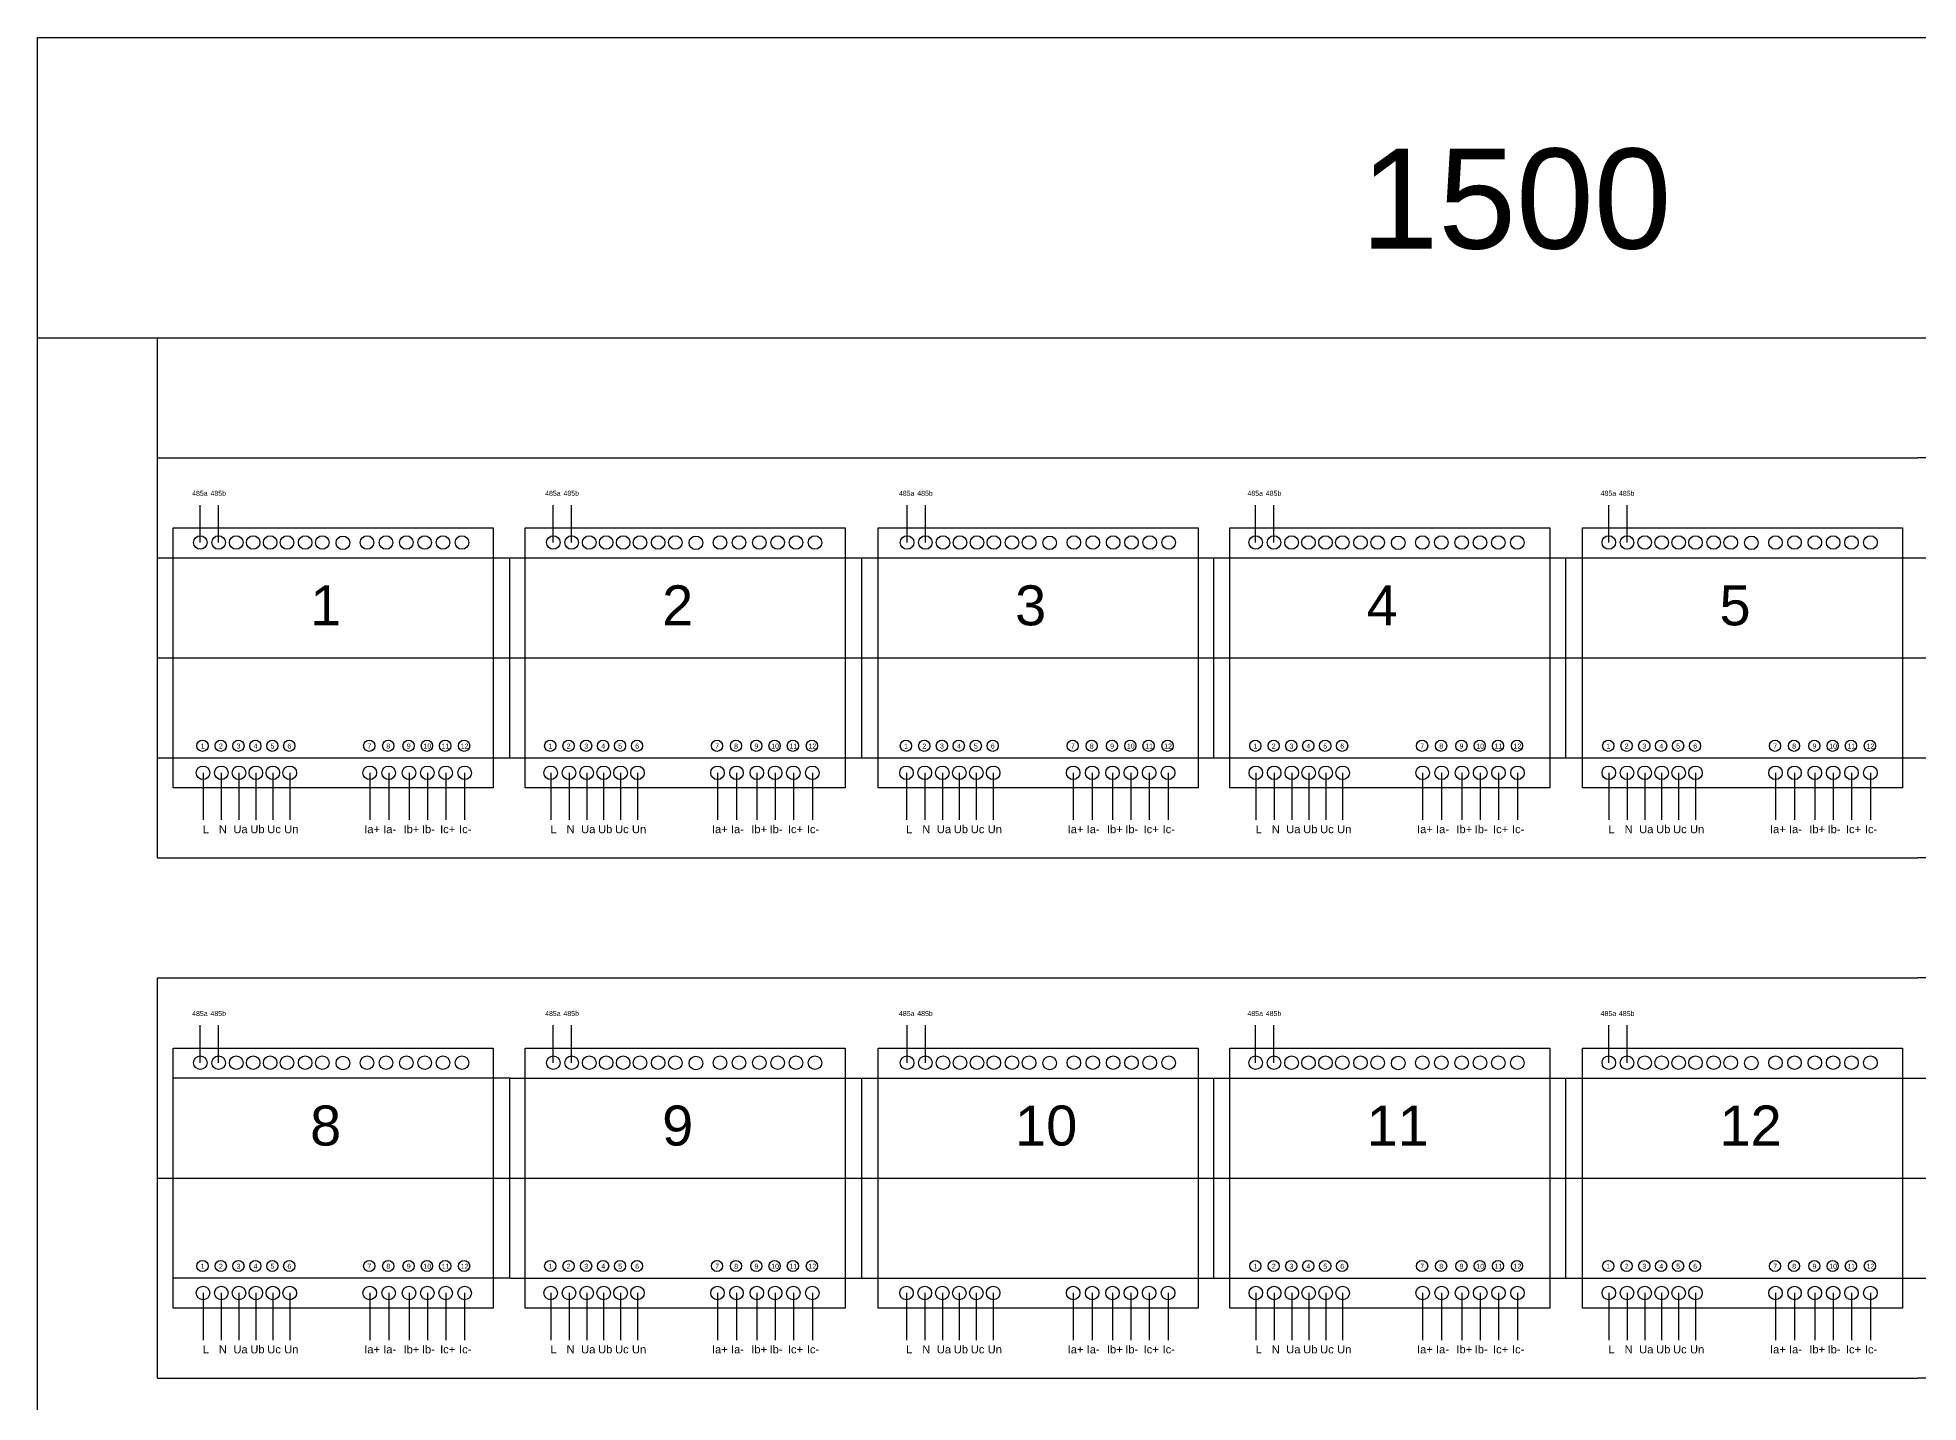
# Model space of a CAD drawing. Header units: millimetres. Extents: x 4250 to 10506, y 600 to 2800.
# Drawn here: x 6508 to 7448, y 2118 to 2800 of the extents above; entities that cross this region are included whole.
import ezdxf

# ---------------------------------------------------------------- set-up
doc = ezdxf.new("R2010")
doc.units = ezdxf.units.MM
doc.styles.get("Standard").update_dxf_attribs({"font": 'arial.ttf'})

msp = doc.modelspace()

# ---------------------------------------------------------------- linework, layer by layer
for p, q in [((6507.77, 599.808), (6507.77, 2799.808)), ((6507.77, 2799.808), (7507.77, 2799.808)), ((6507.77, 2649.808), (7507.77, 2649.808)), ((6567.77, 2389.808), (6567.77, 2649.808)), ((6567.77, 2589.808), (7447.77, 2589.808)), ((7949, 2589.808), (7447.77, 2589.808)), ((6589.106, 2547.452), (6589.106, 2566.142)), ((6598.256, 2547.452), (6598.256, 2566.142)), ((6765.572, 2547.452), (6765.572, 2566.142)), ((6774.721, 2547.452), (6774.721, 2566.142)), ((6942.429, 2547.452), (6942.429, 2566.142)), ((6951.578, 2547.452), (6951.578, 2566.142)), ((7116.67, 2547.452), (7116.67, 2566.142)), ((7125.82, 2547.452), (7125.82, 2566.142)), ((7293.205, 2547.452), (7293.205, 2566.142)), ((7302.354, 2547.452), (7302.354, 2566.142)), ((6575.528, 2424.808), (6575.528, 2554.808)), ((6575.528, 2554.808), (6735.528, 2554.808)), ((6735.528, 2554.808), (6735.528, 2424.808)), ((6751.497, 2424.808), (6751.497, 2554.808)), ((6751.497, 2554.808), (6911.497, 2554.808)), ((6911.497, 2554.808), (6911.497, 2424.808)), ((6927.952, 2424.808), (6927.952, 2554.808)), ((6927.952, 2554.808), (7087.952, 2554.808)), ((7087.952, 2554.808), (7087.952, 2424.808)), ((7103.684, 2424.808), (7103.684, 2554.808)), ((7103.684, 2554.808), (7263.684, 2554.808)), ((7263.684, 2554.808), (7263.684, 2424.808)), ((7280.095, 2424.808), (7280.095, 2554.808)), ((7280.095, 2554.808), (7440.095, 2554.808)), ((7440.095, 2554.808), (7440.095, 2424.808)), ((6567.77, 2539.808), (7447.77, 2539.808)), ((6743.77, 2439.808), (6743.77, 2539.808)), ((6744.181, 2539.808), (7624.181, 2539.808)), ((6744.181, 2539.808), (7624.181, 2539.808)), ((6919.77, 2439.808), (6919.77, 2539.808)), ((6920.593, 2539.808), (7800.593, 2539.808)), ((6920.593, 2539.808), (7800.593, 2539.808)), ((7095.77, 2439.808), (7095.77, 2539.808)), ((7271.77, 2439.808), (7271.77, 2539.808)), ((6567.77, 2489.808), (7447.77, 2489.808)), ((7447.77, 2489.808), (7949, 2489.808)), ((6567.77, 2439.808), (7447.77, 2439.808)), ((6744.181, 2439.808), (7624.181, 2439.808)), ((6744.181, 2439.808), (7624.181, 2439.808)), ((6920.593, 2439.808), (7800.593, 2439.808)), ((6920.593, 2439.808), (7800.593, 2439.808)), ((6590.452, 2432.362), (6590.452, 2408.782)), ((6599.601, 2432.362), (6599.601, 2408.782)), ((6608.411, 2432.362), (6608.411, 2408.782)), ((6616.883, 2432.362), (6616.883, 2408.782)), ((6625.354, 2432.362), (6625.354, 2408.782)), ((6633.826, 2432.362), (6633.826, 2408.782)), ((6673.811, 2432.362), (6673.811, 2408.782)), ((6683.299, 2432.362), (6683.299, 2408.782)), ((6693.465, 2432.362), (6693.465, 2408.782)), ((6702.614, 2432.362), (6702.614, 2408.782)), ((6711.763, 2432.362), (6711.763, 2408.782)), ((6721.251, 2432.362), (6721.251, 2408.782)), ((6764.287, 2432.362), (6764.287, 2408.782)), ((6773.436, 2432.362), (6773.436, 2408.782)), ((6782.246, 2432.362), (6782.246, 2408.782)), ((6790.718, 2432.362), (6790.718, 2408.782)), ((6799.189, 2432.362), (6799.189, 2408.782)), ((6807.661, 2432.362), (6807.661, 2408.782)), ((6847.646, 2432.362), (6847.646, 2408.782)), ((6857.134, 2432.362), (6857.134, 2408.782)), ((6867.3, 2432.362), (6867.3, 2408.782)), ((6876.449, 2432.362), (6876.449, 2408.782)), ((6885.598, 2432.362), (6885.598, 2408.782)), ((6895.086, 2432.362), (6895.086, 2408.782)), ((6942.106, 2432.362), (6942.106, 2408.782)), ((6951.255, 2432.362), (6951.255, 2408.782)), ((6960.065, 2432.362), (6960.065, 2408.782)), ((6968.537, 2432.362), (6968.537, 2408.782)), ((6977.008, 2432.362), (6977.008, 2408.782)), ((6985.48, 2432.362), (6985.48, 2408.782)), ((7025.465, 2432.362), (7025.465, 2408.782)), ((7034.953, 2432.362), (7034.953, 2408.782)), ((7045.119, 2432.362), (7045.119, 2408.782)), ((7054.268, 2432.362), (7054.268, 2408.782)), ((7063.417, 2432.362), (7063.417, 2408.782)), ((7072.905, 2432.362), (7072.905, 2408.782)), ((7116.779, 2432.362), (7116.779, 2408.782)), ((7125.928, 2432.362), (7125.928, 2408.782)), ((7134.738, 2432.362), (7134.738, 2408.782)), ((7143.21, 2432.362), (7143.21, 2408.782)), ((7151.681, 2432.362), (7151.681, 2408.782)), ((7160.153, 2432.362), (7160.153, 2408.782)), ((7200.138, 2432.362), (7200.138, 2408.782)), ((7209.626, 2432.362), (7209.626, 2408.782)), ((7219.792, 2432.362), (7219.792, 2408.782)), ((7228.941, 2432.362), (7228.941, 2408.782)), ((7238.09, 2432.362), (7238.09, 2408.782)), ((7247.579, 2432.362), (7247.579, 2408.782)), ((7293.205, 2432.362), (7293.205, 2408.782)), ((7302.354, 2432.362), (7302.354, 2408.782)), ((7311.164, 2432.362), (7311.164, 2408.782)), ((7319.636, 2432.362), (7319.636, 2408.782)), ((7328.107, 2432.362), (7328.107, 2408.782)), ((7336.579, 2432.362), (7336.579, 2408.782)), ((7376.564, 2432.362), (7376.564, 2408.782)), ((7386.052, 2432.362), (7386.052, 2408.782)), ((7396.218, 2432.362), (7396.218, 2408.782)), ((7405.367, 2432.362), (7405.367, 2408.782)), ((7414.516, 2432.362), (7414.516, 2408.782)), ((7424.004, 2432.362), (7424.004, 2408.782)), ((6735.528, 2424.808), (6575.528, 2424.808)), ((6911.497, 2424.808), (6751.497, 2424.808)), ((7087.952, 2424.808), (6927.952, 2424.808)), ((7263.684, 2424.808), (7103.684, 2424.808)), ((7440.095, 2424.808), (7280.095, 2424.808)), ((6567.77, 2389.808), (7447.77, 2389.808)), ((7949, 2389.808), (7447.77, 2389.808)), ((6567.77, 2129.808), (6567.77, 2329.808)), ((6567.77, 2329.808), (7447.77, 2329.808)), ((7949, 2329.808), (7447.77, 2329.808)), ((6589.106, 2287.452), (6589.106, 2306.142)), ((6598.256, 2287.452), (6598.256, 2306.142)), ((6765.572, 2287.452), (6765.572, 2306.142)), ((6774.721, 2287.452), (6774.721, 2306.142)), ((6942.429, 2287.452), (6942.429, 2306.142)), ((6951.578, 2287.452), (6951.578, 2306.142)), ((7116.67, 2287.452), (7116.67, 2306.142)), ((7125.82, 2287.452), (7125.82, 2306.142)), ((7293.205, 2287.452), (7293.205, 2306.142)), ((7302.354, 2287.452), (7302.354, 2306.142)), ((6575.528, 2164.808), (6575.528, 2294.808)), ((6575.528, 2294.808), (6735.528, 2294.808)), ((6575.528, 2294.808), (6735.528, 2294.808)), ((6735.528, 2294.808), (6735.528, 2164.808)), ((6735.528, 2294.808), (6735.528, 2164.808)), ((6751.497, 2164.808), (6751.497, 2294.808)), ((6751.497, 2294.808), (6911.497, 2294.808)), ((6911.497, 2294.808), (6911.497, 2164.808)), ((6927.952, 2164.808), (6927.952, 2294.808)), ((6927.952, 2294.808), (7087.952, 2294.808)), ((7087.952, 2294.808), (7087.952, 2164.808)), ((7103.684, 2164.808), (7103.684, 2294.808)), ((7103.684, 2294.808), (7263.684, 2294.808)), ((7263.684, 2294.808), (7263.684, 2164.808)), ((7280.095, 2164.808), (7280.095, 2294.808)), ((7280.095, 2294.808), (7440.095, 2294.808)), ((7440.095, 2294.808), (7440.095, 2164.808)), ((6743.77, 2179.808), (6743.77, 2279.808)), ((6744.181, 2279.808), (7624.181, 2279.808)), ((6744.181, 2279.808), (7624.181, 2279.808)), ((6919.77, 2179.808), (6919.77, 2279.808)), ((6920.593, 2279.808), (7800.593, 2279.808)), ((6920.593, 2279.808), (7800.593, 2279.808)), ((7095.77, 2179.808), (7095.77, 2279.808)), ((7271.77, 2179.808), (7271.77, 2279.808)), ((6567.77, 2229.808), (7447.77, 2229.808)), ((7447.77, 2229.808), (7949, 2229.808)), ((6590.452, 2172.362), (6590.452, 2148.782)), ((6599.601, 2172.362), (6599.601, 2148.782)), ((6608.411, 2172.362), (6608.411, 2148.782)), ((6616.883, 2172.362), (6616.883, 2148.782)), ((6625.354, 2172.362), (6625.354, 2148.782)), ((6633.826, 2172.362), (6633.826, 2148.782)), ((6673.811, 2172.362), (6673.811, 2148.782)), ((6683.299, 2172.362), (6683.299, 2148.782)), ((6693.465, 2172.362), (6693.465, 2148.782)), ((6702.614, 2172.362), (6702.614, 2148.782)), ((6711.763, 2172.362), (6711.763, 2148.782)), ((6721.251, 2172.362), (6721.251, 2148.782)), ((6744.181, 2179.808), (7624.181, 2179.808)), ((6744.181, 2179.808), (7624.181, 2179.808)), ((6764.287, 2172.362), (6764.287, 2148.782)), ((6773.436, 2172.362), (6773.436, 2148.782)), ((6782.246, 2172.362), (6782.246, 2148.782)), ((6790.718, 2172.362), (6790.718, 2148.782)), ((6799.189, 2172.362), (6799.189, 2148.782)), ((6807.661, 2172.362), (6807.661, 2148.782)), ((6847.646, 2172.362), (6847.646, 2148.782)), ((6857.134, 2172.362), (6857.134, 2148.782)), ((6867.3, 2172.362), (6867.3, 2148.782)), ((6876.449, 2172.362), (6876.449, 2148.782)), ((6885.598, 2172.362), (6885.598, 2148.782)), ((6895.086, 2172.362), (6895.086, 2148.782)), ((6920.593, 2179.808), (7800.593, 2179.808)), ((6920.593, 2179.808), (7800.593, 2179.808)), ((6942.106, 2172.362), (6942.106, 2148.782)), ((6951.255, 2172.362), (6951.255, 2148.782)), ((6960.065, 2172.362), (6960.065, 2148.782)), ((6968.537, 2172.362), (6968.537, 2148.782)), ((6977.008, 2172.362), (6977.008, 2148.782)), ((6985.48, 2172.362), (6985.48, 2148.782)), ((7025.465, 2172.362), (7025.465, 2148.782)), ((7034.953, 2172.362), (7034.953, 2148.782)), ((7045.119, 2172.362), (7045.119, 2148.782)), ((7054.268, 2172.362), (7054.268, 2148.782)), ((7063.417, 2172.362), (7063.417, 2148.782)), ((7072.905, 2172.362), (7072.905, 2148.782)), ((7116.779, 2172.362), (7116.779, 2148.782)), ((7125.928, 2172.362), (7125.928, 2148.782)), ((7134.738, 2172.362), (7134.738, 2148.782)), ((7143.21, 2172.362), (7143.21, 2148.782)), ((7151.681, 2172.362), (7151.681, 2148.782)), ((7160.153, 2172.362), (7160.153, 2148.782)), ((7200.138, 2172.362), (7200.138, 2148.782)), ((7209.626, 2172.362), (7209.626, 2148.782)), ((7219.792, 2172.362), (7219.792, 2148.782)), ((7228.941, 2172.362), (7228.941, 2148.782)), ((7238.09, 2172.362), (7238.09, 2148.782)), ((7247.579, 2172.362), (7247.579, 2148.782)), ((7293.205, 2172.362), (7293.205, 2148.782)), ((7302.354, 2172.362), (7302.354, 2148.782)), ((7311.164, 2172.362), (7311.164, 2148.782)), ((7319.636, 2172.362), (7319.636, 2148.782)), ((7328.107, 2172.362), (7328.107, 2148.782)), ((7336.579, 2172.362), (7336.579, 2148.782)), ((7376.564, 2172.362), (7376.564, 2148.782)), ((7386.052, 2172.362), (7386.052, 2148.782)), ((7396.218, 2172.362), (7396.218, 2148.782)), ((7405.367, 2172.362), (7405.367, 2148.782)), ((7414.516, 2172.362), (7414.516, 2148.782)), ((7424.004, 2172.362), (7424.004, 2148.782)), ((6735.528, 2164.808), (6575.528, 2164.808)), ((6735.528, 2164.808), (6575.528, 2164.808)), ((6911.497, 2164.808), (6751.497, 2164.808)), ((7087.952, 2164.808), (6927.952, 2164.808)), ((7263.684, 2164.808), (7103.684, 2164.808)), ((7440.095, 2164.808), (7280.095, 2164.808)), ((6567.77, 2129.808), (7447.77, 2129.808)), ((7949, 2129.808), (7447.77, 2129.808))]:
    msp.add_line(p, q)
for centre, radius in [((6589.106, 2547.452), 3.389), ((6598.256, 2547.452), 3.389), ((6607.066, 2547.452), 3.389), ((6615.537, 2547.452), 3.389), ((6624.009, 2547.452), 3.389), ((6632.48, 2547.452), 3.389), ((6641.512, 2547.452), 3.389), ((6650.089, 2547.452), 3.389), ((6660.382, 2547.28), 3.389), ((6672.466, 2547.452), 3.389), ((6681.954, 2547.452), 3.389), ((6692.12, 2547.452), 3.389), ((6701.269, 2547.452), 3.389), ((6710.418, 2547.452), 3.389), ((6719.906, 2547.452), 3.389), ((6765.572, 2547.452), 3.389), ((6774.721, 2547.452), 3.389), ((6783.531, 2547.452), 3.389), ((6792.003, 2547.452), 3.389), ((6800.474, 2547.452), 3.389), ((6808.946, 2547.452), 3.389), ((6817.977, 2547.452), 3.389), ((6826.554, 2547.452), 3.389), ((6836.847, 2547.28), 3.389), ((6848.931, 2547.452), 3.389), ((6858.419, 2547.452), 3.389), ((6868.585, 2547.452), 3.389), ((6877.734, 2547.452), 3.389), ((6886.883, 2547.452), 3.389), ((6896.371, 2547.452), 3.389), ((6942.429, 2547.452), 3.389), ((6951.578, 2547.452), 3.389), ((6960.389, 2547.452), 3.389), ((6968.86, 2547.452), 3.389), ((6977.332, 2547.452), 3.389), ((6985.803, 2547.452), 3.389), ((6994.834, 2547.452), 3.389), ((7003.412, 2547.452), 3.389), ((7013.705, 2547.28), 3.389), ((7025.789, 2547.452), 3.389), ((7035.277, 2547.452), 3.389), ((7045.442, 2547.452), 3.389), ((7054.592, 2547.452), 3.389), ((7063.741, 2547.452), 3.389), ((7073.229, 2547.452), 3.389), ((7116.67, 2547.452), 3.389), ((7125.82, 2547.452), 3.389), ((7134.63, 2547.452), 3.389), ((7143.101, 2547.452), 3.389), ((7151.573, 2547.452), 3.389), ((7160.044, 2547.452), 3.389), ((7169.075, 2547.452), 3.389), ((7177.653, 2547.452), 3.389), ((7187.946, 2547.28), 3.389), ((7200.03, 2547.452), 3.389), ((7209.518, 2547.452), 3.389), ((7219.684, 2547.452), 3.389), ((7228.833, 2547.452), 3.389), ((7237.982, 2547.452), 3.389), ((7247.47, 2547.452), 3.389), ((7293.205, 2547.452), 3.389), ((7302.354, 2547.452), 3.389), ((7311.164, 2547.452), 3.389), ((7319.636, 2547.452), 3.389), ((7328.107, 2547.452), 3.389), ((7336.579, 2547.452), 3.389), ((7345.61, 2547.452), 3.389), ((7354.187, 2547.452), 3.389), ((7364.48, 2547.28), 3.389), ((7376.564, 2547.452), 3.389), ((7386.052, 2547.452), 3.389), ((7396.218, 2547.452), 3.389), ((7405.367, 2547.452), 3.389), ((7414.516, 2547.452), 3.389), ((7424.004, 2547.452), 3.389), ((6590.194, 2445.846), 2.807), ((6599.344, 2445.846), 2.807), ((6608.154, 2445.846), 2.807), ((6616.625, 2445.846), 2.807), ((6625.097, 2445.846), 2.807), ((6633.568, 2445.846), 2.807), ((6673.554, 2445.846), 2.807), ((6683.042, 2445.846), 2.807), ((6693.208, 2445.846), 2.807), ((6702.357, 2445.846), 2.807), ((6711.506, 2445.846), 2.807), ((6720.994, 2445.846), 2.807), ((6764.029, 2445.846), 2.807), ((6773.178, 2445.846), 2.807), ((6781.989, 2445.846), 2.807), ((6790.46, 2445.846), 2.807), ((6798.932, 2445.846), 2.807), ((6807.403, 2445.846), 2.807), ((6847.388, 2445.846), 2.807), ((6856.876, 2445.846), 2.807), ((6867.042, 2445.846), 2.807), ((6876.191, 2445.846), 2.807), ((6885.341, 2445.846), 2.807), ((6894.829, 2445.846), 2.807), ((6941.848, 2445.846), 2.807), ((6950.997, 2445.846), 2.807), ((6959.808, 2445.846), 2.807), ((6968.279, 2445.846), 2.807), ((6976.751, 2445.846), 2.807), ((6985.222, 2445.846), 2.807), ((7025.207, 2445.846), 2.807), ((7034.696, 2445.846), 2.807), ((7044.861, 2445.846), 2.807), ((7054.01, 2445.846), 2.807), ((7063.16, 2445.846), 2.807), ((7072.648, 2445.846), 2.807), ((7116.521, 2445.846), 2.807), ((7125.671, 2445.846), 2.807), ((7134.481, 2445.846), 2.807), ((7142.952, 2445.846), 2.807), ((7151.424, 2445.846), 2.807), ((7159.895, 2445.846), 2.807), ((7199.881, 2445.846), 2.807), ((7209.369, 2445.846), 2.807), ((7219.535, 2445.846), 2.807), ((7228.684, 2445.846), 2.807), ((7237.833, 2445.846), 2.807), ((7247.321, 2445.846), 2.807), ((7292.947, 2445.846), 2.807), ((7302.097, 2445.846), 2.807), ((7310.907, 2445.846), 2.807), ((7319.378, 2445.846), 2.807), ((7327.85, 2445.846), 2.807), ((7336.321, 2445.846), 2.807), ((7376.307, 2445.846), 2.807), ((7385.795, 2445.846), 2.807), ((7395.961, 2445.846), 2.807), ((7405.11, 2445.846), 2.807), ((7414.259, 2445.846), 2.807), ((7423.747, 2445.846), 2.807), ((6590.452, 2432.362), 3.389), ((6599.601, 2432.362), 3.389), ((6608.411, 2432.362), 3.389), ((6616.883, 2432.362), 3.389), ((6625.354, 2432.362), 3.389), ((6633.826, 2432.362), 3.389), ((6673.811, 2432.362), 3.389), ((6683.299, 2432.362), 3.389), ((6693.465, 2432.362), 3.389), ((6702.614, 2432.362), 3.389), ((6711.763, 2432.362), 3.389), ((6721.251, 2432.362), 3.389), ((6764.287, 2432.362), 3.389), ((6773.436, 2432.362), 3.389), ((6782.246, 2432.362), 3.389), ((6790.718, 2432.362), 3.389), ((6799.189, 2432.362), 3.389), ((6807.661, 2432.362), 3.389), ((6847.646, 2432.362), 3.389), ((6857.134, 2432.362), 3.389), ((6867.3, 2432.362), 3.389), ((6876.449, 2432.362), 3.389), ((6885.598, 2432.362), 3.389), ((6895.086, 2432.362), 3.389), ((6942.106, 2432.362), 3.389), ((6951.255, 2432.362), 3.389), ((6960.065, 2432.362), 3.389), ((6968.537, 2432.362), 3.389), ((6977.008, 2432.362), 3.389), ((6985.48, 2432.362), 3.389), ((7025.465, 2432.362), 3.389), ((7034.953, 2432.362), 3.389), ((7045.119, 2432.362), 3.389), ((7054.268, 2432.362), 3.389), ((7063.417, 2432.362), 3.389), ((7072.905, 2432.362), 3.389), ((7116.779, 2432.362), 3.389), ((7125.928, 2432.362), 3.389), ((7134.738, 2432.362), 3.389), ((7143.21, 2432.362), 3.389), ((7151.681, 2432.362), 3.389), ((7160.153, 2432.362), 3.389), ((7200.138, 2432.362), 3.389), ((7209.626, 2432.362), 3.389), ((7219.792, 2432.362), 3.389), ((7228.941, 2432.362), 3.389), ((7238.09, 2432.362), 3.389), ((7247.579, 2432.362), 3.389), ((7293.205, 2432.362), 3.389), ((7302.354, 2432.362), 3.389), ((7311.164, 2432.362), 3.389), ((7319.636, 2432.362), 3.389), ((7328.107, 2432.362), 3.389), ((7336.579, 2432.362), 3.389), ((7376.564, 2432.362), 3.389), ((7386.052, 2432.362), 3.389), ((7396.218, 2432.362), 3.389), ((7405.367, 2432.362), 3.389), ((7414.516, 2432.362), 3.389), ((7424.004, 2432.362), 3.389), ((6589.106, 2287.452), 3.389), ((6598.256, 2287.452), 3.389), ((6607.066, 2287.452), 3.389), ((6615.537, 2287.452), 3.389), ((6624.009, 2287.452), 3.389), ((6632.48, 2287.452), 3.389), ((6641.512, 2287.452), 3.389), ((6650.089, 2287.452), 3.389), ((6660.382, 2287.28), 3.389), ((6672.466, 2287.452), 3.389), ((6681.954, 2287.452), 3.389), ((6692.12, 2287.452), 3.389), ((6701.269, 2287.452), 3.389), ((6710.418, 2287.452), 3.389), ((6719.906, 2287.452), 3.389), ((6765.572, 2287.452), 3.389), ((6774.721, 2287.452), 3.389), ((6783.531, 2287.452), 3.389), ((6792.003, 2287.452), 3.389), ((6800.474, 2287.452), 3.389), ((6808.946, 2287.452), 3.389), ((6817.977, 2287.452), 3.389), ((6826.554, 2287.452), 3.389), ((6836.847, 2287.28), 3.389), ((6848.931, 2287.452), 3.389), ((6858.419, 2287.452), 3.389), ((6868.585, 2287.452), 3.389), ((6877.734, 2287.452), 3.389), ((6886.883, 2287.452), 3.389), ((6896.371, 2287.452), 3.389), ((6942.429, 2287.452), 3.389), ((6951.578, 2287.452), 3.389), ((6960.389, 2287.452), 3.389), ((6968.86, 2287.452), 3.389), ((6977.332, 2287.452), 3.389), ((6985.803, 2287.452), 3.389), ((6994.834, 2287.452), 3.389), ((7003.412, 2287.452), 3.389), ((7013.705, 2287.28), 3.389), ((7025.789, 2287.452), 3.389), ((7035.277, 2287.452), 3.389), ((7045.442, 2287.452), 3.389), ((7054.592, 2287.452), 3.389), ((7063.741, 2287.452), 3.389), ((7073.229, 2287.452), 3.389), ((7116.67, 2287.452), 3.389), ((7125.82, 2287.452), 3.389), ((7134.63, 2287.452), 3.389), ((7143.101, 2287.452), 3.389), ((7151.573, 2287.452), 3.389), ((7160.044, 2287.452), 3.389), ((7169.075, 2287.452), 3.389), ((7177.653, 2287.452), 3.389), ((7187.946, 2287.28), 3.389), ((7200.03, 2287.452), 3.389), ((7209.518, 2287.452), 3.389), ((7219.684, 2287.452), 3.389), ((7228.833, 2287.452), 3.389), ((7237.982, 2287.452), 3.389), ((7247.47, 2287.452), 3.389), ((7293.205, 2287.452), 3.389), ((7302.354, 2287.452), 3.389), ((7311.164, 2287.452), 3.389), ((7319.636, 2287.452), 3.389), ((7328.107, 2287.452), 3.389), ((7336.579, 2287.452), 3.389), ((7345.61, 2287.452), 3.389), ((7354.187, 2287.452), 3.389), ((7364.48, 2287.28), 3.389), ((7376.564, 2287.452), 3.389), ((7386.052, 2287.452), 3.389), ((7396.218, 2287.452), 3.389), ((7405.367, 2287.452), 3.389), ((7414.516, 2287.452), 3.389), ((7424.004, 2287.452), 3.389), ((6590.194, 2185.846), 2.807), ((6599.344, 2185.846), 2.807), ((6608.154, 2185.846), 2.807), ((6616.625, 2185.846), 2.807), ((6625.097, 2185.846), 2.807), ((6633.568, 2185.846), 2.807), ((6673.554, 2185.846), 2.807), ((6683.042, 2185.846), 2.807), ((6693.208, 2185.846), 2.807), ((6702.357, 2185.846), 2.807), ((6711.506, 2185.846), 2.807), ((6720.994, 2185.846), 2.807), ((6764.029, 2185.846), 2.807), ((6773.178, 2185.846), 2.807), ((6781.989, 2185.846), 2.807), ((6790.46, 2185.846), 2.807), ((6798.932, 2185.846), 2.807), ((6807.403, 2185.846), 2.807), ((6847.388, 2185.846), 2.807), ((6856.876, 2185.846), 2.807), ((6867.042, 2185.846), 2.807), ((6876.191, 2185.846), 2.807), ((6885.341, 2185.846), 2.807), ((6894.829, 2185.846), 2.807), ((7116.521, 2185.846), 2.807), ((7125.671, 2185.846), 2.807), ((7134.481, 2185.846), 2.807), ((7142.952, 2185.846), 2.807), ((7151.424, 2185.846), 2.807), ((7159.895, 2185.846), 2.807), ((7199.881, 2185.846), 2.807), ((7209.369, 2185.846), 2.807), ((7219.535, 2185.846), 2.807), ((7228.684, 2185.846), 2.807), ((7237.833, 2185.846), 2.807), ((7247.321, 2185.846), 2.807), ((7292.947, 2185.846), 2.807), ((7302.097, 2185.846), 2.807), ((7310.907, 2185.846), 2.807), ((7319.378, 2185.846), 2.807), ((7327.85, 2185.846), 2.807), ((7336.321, 2185.846), 2.807), ((7376.307, 2185.846), 2.807), ((7385.795, 2185.846), 2.807), ((7395.961, 2185.846), 2.807), ((7405.11, 2185.846), 2.807), ((7414.259, 2185.846), 2.807), ((7423.747, 2185.846), 2.807), ((6590.452, 2172.362), 3.389), ((6599.601, 2172.362), 3.389), ((6608.411, 2172.362), 3.389), ((6616.883, 2172.362), 3.389), ((6625.354, 2172.362), 3.389), ((6633.826, 2172.362), 3.389), ((6673.811, 2172.362), 3.389), ((6683.299, 2172.362), 3.389), ((6693.465, 2172.362), 3.389), ((6702.614, 2172.362), 3.389), ((6711.763, 2172.362), 3.389), ((6721.251, 2172.362), 3.389), ((6764.287, 2172.362), 3.389), ((6773.436, 2172.362), 3.389), ((6782.246, 2172.362), 3.389), ((6790.718, 2172.362), 3.389), ((6799.189, 2172.362), 3.389), ((6807.661, 2172.362), 3.389), ((6847.646, 2172.362), 3.389), ((6857.134, 2172.362), 3.389), ((6867.3, 2172.362), 3.389), ((6876.449, 2172.362), 3.389), ((6885.598, 2172.362), 3.389), ((6895.086, 2172.362), 3.389), ((6942.106, 2172.362), 3.389), ((6951.255, 2172.362), 3.389), ((6960.065, 2172.362), 3.389), ((6968.537, 2172.362), 3.389), ((6977.008, 2172.362), 3.389), ((6985.48, 2172.362), 3.389), ((7025.465, 2172.362), 3.389), ((7034.953, 2172.362), 3.389), ((7045.119, 2172.362), 3.389), ((7054.268, 2172.362), 3.389), ((7063.417, 2172.362), 3.389), ((7072.905, 2172.362), 3.389), ((7116.779, 2172.362), 3.389), ((7125.928, 2172.362), 3.389), ((7134.738, 2172.362), 3.389), ((7143.21, 2172.362), 3.389), ((7151.681, 2172.362), 3.389), ((7160.153, 2172.362), 3.389), ((7200.138, 2172.362), 3.389), ((7209.626, 2172.362), 3.389), ((7219.792, 2172.362), 3.389), ((7228.941, 2172.362), 3.389), ((7238.09, 2172.362), 3.389), ((7247.579, 2172.362), 3.389), ((7293.205, 2172.362), 3.389), ((7302.354, 2172.362), 3.389), ((7311.164, 2172.362), 3.389), ((7319.636, 2172.362), 3.389), ((7328.107, 2172.362), 3.389), ((7336.579, 2172.362), 3.389), ((7376.564, 2172.362), 3.389), ((7386.052, 2172.362), 3.389), ((7396.218, 2172.362), 3.389), ((7405.367, 2172.362), 3.389), ((7414.516, 2172.362), 3.389), ((7424.004, 2172.362), 3.389)]:
    msp.add_circle(centre, radius)
at = {"layer": 'Defpoints'}
for p, q in [((6744.181, 2279.808), (6575.528, 2279.808)), ((6743.77, 2179.808), (6575.528, 2179.808))]:
    msp.add_line(p, q, dxfattribs=at)

# ---------------------------------------------------------------- texts
at = {"attachment_point": 1}
for s, width, insert, char_height in [('485a', 6.08527, (6585.023, 2573.305), 2.5), ('485b', 6.08527, (6594.173, 2573.305), 2.5), ('485a', 6.08527, (6761.489, 2573.305), 2.5), ('485b', 6.08527, (6770.638, 2573.305), 2.5), ('485a', 6.08527, (6938.346, 2573.305), 2.5), ('485b', 6.08527, (6947.495, 2573.305), 2.5), ('485a', 6.08527, (7112.587, 2573.305), 2.5), ('485b', 6.08527, (7121.737, 2573.305), 2.5), ('485a', 6.08527, (7289.122, 2573.305), 2.5), ('485b', 6.08527, (7298.271, 2573.305), 2.5), ('1', 33.94934, (6643.999, 2526.051), 20), ('2', 33.94934, (6819.968, 2526.051), 20), ('3', 33.94934, (6996.424, 2526.051), 20), ('4', 33.94934, (7172.155, 2526.051), 20), ('5', 33.94934, (7348.567, 2526.051), 20), ('1', 3.30507, (6589.276, 2446.954), 2.5), ('2', 3.30507, (6598.425, 2446.954), 2.5), ('3', 3.30507, (6607.235, 2446.954), 2.5), ('4', 3.30507, (6615.707, 2446.954), 2.5), ('5', 3.30507, (6624.178, 2446.954), 2.5), ('6', 3.30507, (6632.65, 2446.954), 2.5), ('7', 3.30507, (6672.635, 2446.954), 2.5), ('8', 3.30507, (6682.123, 2446.954), 2.5), ('9', 3.30507, (6692.289, 2446.954), 2.5), ('10', 3.30507, (6700.662, 2446.954), 2.5), ('11', 3.30507, (6709.811, 2446.954), 2.5), ('12', 3.30507, (6719.299, 2446.954), 2.5), ('1', 3.30507, (6763.11, 2446.954), 2.5), ('2', 3.30507, (6772.26, 2446.954), 2.5), ('3', 3.30507, (6781.07, 2446.954), 2.5), ('4', 3.30507, (6789.541, 2446.954), 2.5), ('5', 3.30507, (6798.013, 2446.954), 2.5), ('6', 3.30507, (6806.484, 2446.954), 2.5), ('7', 3.30507, (6846.47, 2446.954), 2.5), ('8', 3.30507, (6855.958, 2446.954), 2.5), ('9', 3.30507, (6866.124, 2446.954), 2.5), ('10', 3.30507, (6874.496, 2446.954), 2.5), ('11', 3.30507, (6883.645, 2446.954), 2.5), ('12', 3.30507, (6893.134, 2446.954), 2.5), ('1', 3.30507, (6940.929, 2446.954), 2.5), ('2', 3.30507, (6950.079, 2446.954), 2.5), ('3', 3.30507, (6958.889, 2446.954), 2.5), ('4', 3.30507, (6967.36, 2446.954), 2.5), ('5', 3.30507, (6975.832, 2446.954), 2.5), ('6', 3.30507, (6984.303, 2446.954), 2.5), ('7', 3.30507, (7024.289, 2446.954), 2.5), ('8', 3.30507, (7033.777, 2446.954), 2.5), ('9', 3.30507, (7043.943, 2446.954), 2.5), ('10', 3.30507, (7052.315, 2446.954), 2.5), ('11', 3.30507, (7061.464, 2446.954), 2.5), ('12', 3.30507, (7070.953, 2446.954), 2.5), ('1', 3.30507, (7115.603, 2446.954), 2.5), ('2', 3.30507, (7124.752, 2446.954), 2.5), ('3', 3.30507, (7133.562, 2446.954), 2.5), ('4', 3.30507, (7142.034, 2446.954), 2.5), ('5', 3.30507, (7150.505, 2446.954), 2.5), ('6', 3.30507, (7158.977, 2446.954), 2.5), ('7', 3.30507, (7198.962, 2446.954), 2.5), ('8', 3.30507, (7208.45, 2446.954), 2.5), ('9', 3.30507, (7218.616, 2446.954), 2.5), ('10', 3.30507, (7226.989, 2446.954), 2.5), ('11', 3.30507, (7236.138, 2446.954), 2.5), ('12', 3.30507, (7245.626, 2446.954), 2.5), ('1', 3.30507, (7292.029, 2446.954), 2.5), ('2', 3.30507, (7301.178, 2446.954), 2.5), ('3', 3.30507, (7309.988, 2446.954), 2.5), ('4', 3.30507, (7318.46, 2446.954), 2.5), ('5', 3.30507, (7326.931, 2446.954), 2.5), ('6', 3.30507, (7335.403, 2446.954), 2.5), ('7', 3.30507, (7375.388, 2446.954), 2.5), ('8', 3.30507, (7384.876, 2446.954), 2.5), ('9', 3.30507, (7395.042, 2446.954), 2.5), ('10', 3.30507, (7403.415, 2446.954), 2.5), ('11', 3.30507, (7412.564, 2446.954), 2.5), ('12', 3.30507, (7422.052, 2446.954), 2.5), ('L', 6.08527, (6590.311, 2406.183), 4), ('N', 6.08527, (6598.359, 2406.183), 4), ('Ua', 6.08527, (6605.628, 2406.183), 4), ('Ub', 6.08527, (6614.099, 2406.183), 4), ('Uc', 6.08527, (6622.571, 2406.183), 4), ('Un', 6.08527, (6631.042, 2406.183), 4), ('Ia+', 6.08527, (6671.028, 2406.183), 4), ('Ia-', 6.08527, (6680.516, 2406.183), 4), ('Ib+', 6.08527, (6690.682, 2406.183), 4), ('Ib-', 6.08527, (6699.831, 2406.183), 4), ('Ic+', 6.08527, (6708.98, 2406.183), 4), ('Ic-', 6.08527, (6718.468, 2406.183), 4), ('L', 6.08527, (6764.146, 2406.183), 4), ('N', 6.08527, (6772.194, 2406.183), 4), ('Ua', 6.08527, (6779.463, 2406.183), 4), ('Ub', 6.08527, (6787.934, 2406.183), 4), ('Uc', 6.08527, (6796.406, 2406.183), 4), ('Un', 6.08527, (6804.877, 2406.183), 4), ('Ia+', 6.08527, (6844.862, 2406.183), 4), ('Ia-', 6.08527, (6854.351, 2406.183), 4), ('Ib+', 6.08527, (6864.516, 2406.183), 4), ('Ib-', 6.08527, (6873.665, 2406.183), 4), ('Ic+', 6.08527, (6882.815, 2406.183), 4), ('Ic-', 6.08527, (6892.303, 2406.183), 4), ('L', 6.08527, (6941.965, 2406.183), 4), ('N', 6.08527, (6950.013, 2406.183), 4), ('Ua', 6.08527, (6957.282, 2406.183), 4), ('Ub', 6.08527, (6965.753, 2406.183), 4), ('Uc', 6.08527, (6974.225, 2406.183), 4), ('Un', 6.08527, (6982.696, 2406.183), 4), ('Ia+', 6.08527, (7022.681, 2406.183), 4), ('Ia-', 6.08527, (7032.17, 2406.183), 4), ('Ib+', 6.08527, (7042.335, 2406.183), 4), ('Ib-', 6.08527, (7051.484, 2406.183), 4), ('Ic+', 6.08527, (7060.634, 2406.183), 4), ('Ic-', 6.08527, (7070.122, 2406.183), 4), ('L', 6.08527, (7116.638, 2406.183), 4), ('N', 6.08527, (7124.686, 2406.183), 4), ('Ua', 6.08527, (7131.955, 2406.183), 4), ('Ub', 6.08527, (7140.427, 2406.183), 4), ('Uc', 6.08527, (7148.898, 2406.183), 4), ('Un', 6.08527, (7157.369, 2406.183), 4), ('Ia+', 6.08527, (7197.355, 2406.183), 4), ('Ia-', 6.08527, (7206.843, 2406.183), 4), ('Ib+', 6.08527, (7217.009, 2406.183), 4), ('Ib-', 6.08527, (7226.158, 2406.183), 4), ('Ic+', 6.08527, (7235.307, 2406.183), 4), ('Ic-', 6.08527, (7244.795, 2406.183), 4), ('L', 6.08527, (7293.064, 2406.183), 4), ('N', 6.08527, (7301.112, 2406.183), 4), ('Ua', 6.08527, (7308.381, 2406.183), 4), ('Ub', 6.08527, (7316.852, 2406.183), 4), ('Uc', 6.08527, (7325.324, 2406.183), 4), ('Un', 6.08527, (7333.795, 2406.183), 4), ('Ia+', 6.08527, (7373.781, 2406.183), 4), ('Ia-', 6.08527, (7383.269, 2406.183), 4), ('Ib+', 6.08527, (7393.435, 2406.183), 4), ('Ib-', 6.08527, (7402.584, 2406.183), 4), ('Ic+', 6.08527, (7411.733, 2406.183), 4), ('Ic-', 6.08527, (7421.221, 2406.183), 4), ('485a', 6.08527, (6585.023, 2313.305), 2.5), ('485b', 6.08527, (6594.173, 2313.305), 2.5), ('485a', 6.08527, (6761.489, 2313.305), 2.5), ('485b', 6.08527, (6770.638, 2313.305), 2.5), ('485a', 6.08527, (6938.346, 2313.305), 2.5), ('485b', 6.08527, (6947.495, 2313.305), 2.5), ('485a', 6.08527, (7112.587, 2313.305), 2.5), ('485b', 6.08527, (7121.737, 2313.305), 2.5), ('485a', 6.08527, (7289.122, 2313.305), 2.5), ('485b', 6.08527, (7298.271, 2313.305), 2.5), ('8', 33.94934, (6643.999, 2266.051), 20), ('9', 33.94934, (6819.968, 2266.051), 20), ('10', 33.94934, (6996.424, 2266.051), 20), ('11', 33.94934, (7172.155, 2266.051), 20), ('12', 33.94934, (7348.567, 2266.051), 20), ('1', 3.30507, (6589.276, 2186.954), 2.5), ('2', 3.30507, (6598.425, 2186.954), 2.5), ('3', 3.30507, (6607.235, 2186.954), 2.5), ('4', 3.30507, (6615.707, 2186.954), 2.5), ('5', 3.30507, (6624.178, 2186.954), 2.5), ('6', 3.30507, (6632.65, 2186.954), 2.5), ('7', 3.30507, (6672.635, 2186.954), 2.5), ('8', 3.30507, (6682.123, 2186.954), 2.5), ('9', 3.30507, (6692.289, 2186.954), 2.5), ('10', 3.30507, (6700.662, 2186.954), 2.5), ('11', 3.30507, (6709.811, 2186.954), 2.5), ('12', 3.30507, (6719.299, 2186.954), 2.5), ('1', 3.30507, (6763.11, 2186.954), 2.5), ('2', 3.30507, (6772.26, 2186.954), 2.5), ('3', 3.30507, (6781.07, 2186.954), 2.5), ('4', 3.30507, (6789.541, 2186.954), 2.5), ('5', 3.30507, (6798.013, 2186.954), 2.5), ('6', 3.30507, (6806.484, 2186.954), 2.5), ('7', 3.30507, (6846.47, 2186.954), 2.5), ('8', 3.30507, (6855.958, 2186.954), 2.5), ('9', 3.30507, (6866.124, 2186.954), 2.5), ('10', 3.30507, (6874.496, 2186.954), 2.5), ('11', 3.30507, (6883.645, 2186.954), 2.5), ('12', 3.30507, (6893.134, 2186.954), 2.5), ('1', 3.30507, (7115.603, 2186.954), 2.5), ('2', 3.30507, (7124.752, 2186.954), 2.5), ('3', 3.30507, (7133.562, 2186.954), 2.5), ('4', 3.30507, (7142.034, 2186.954), 2.5), ('5', 3.30507, (7150.505, 2186.954), 2.5), ('6', 3.30507, (7158.977, 2186.954), 2.5), ('7', 3.30507, (7198.962, 2186.954), 2.5), ('8', 3.30507, (7208.45, 2186.954), 2.5), ('9', 3.30507, (7218.616, 2186.954), 2.5), ('10', 3.30507, (7226.989, 2186.954), 2.5), ('11', 3.30507, (7236.138, 2186.954), 2.5), ('12', 3.30507, (7245.626, 2186.954), 2.5), ('1', 3.30507, (7292.029, 2186.954), 2.5), ('2', 3.30507, (7301.178, 2186.954), 2.5), ('3', 3.30507, (7309.988, 2186.954), 2.5), ('4', 3.30507, (7318.46, 2186.954), 2.5), ('5', 3.30507, (7326.931, 2186.954), 2.5), ('6', 3.30507, (7335.403, 2186.954), 2.5), ('7', 3.30507, (7375.388, 2186.954), 2.5), ('8', 3.30507, (7384.876, 2186.954), 2.5), ('9', 3.30507, (7395.042, 2186.954), 2.5), ('10', 3.30507, (7403.415, 2186.954), 2.5), ('11', 3.30507, (7412.564, 2186.954), 2.5), ('12', 3.30507, (7422.052, 2186.954), 2.5), ('L', 6.08527, (6590.311, 2146.183), 4), ('N', 6.08527, (6598.359, 2146.183), 4), ('Ua', 6.08527, (6605.628, 2146.183), 4), ('Ub', 6.08527, (6614.099, 2146.183), 4), ('Uc', 6.08527, (6622.571, 2146.183), 4), ('Un', 6.08527, (6631.042, 2146.183), 4), ('Ia+', 6.08527, (6671.028, 2146.183), 4), ('Ia-', 6.08527, (6680.516, 2146.183), 4), ('Ib+', 6.08527, (6690.682, 2146.183), 4), ('Ib-', 6.08527, (6699.831, 2146.183), 4), ('Ic+', 6.08527, (6708.98, 2146.183), 4), ('Ic-', 6.08527, (6718.468, 2146.183), 4), ('L', 6.08527, (6764.146, 2146.183), 4), ('N', 6.08527, (6772.194, 2146.183), 4), ('Ua', 6.08527, (6779.463, 2146.183), 4), ('Ub', 6.08527, (6787.934, 2146.183), 4), ('Uc', 6.08527, (6796.406, 2146.183), 4), ('Un', 6.08527, (6804.877, 2146.183), 4), ('Ia+', 6.08527, (6844.862, 2146.183), 4), ('Ia-', 6.08527, (6854.351, 2146.183), 4), ('Ib+', 6.08527, (6864.516, 2146.183), 4), ('Ib-', 6.08527, (6873.665, 2146.183), 4), ('Ic+', 6.08527, (6882.815, 2146.183), 4), ('Ic-', 6.08527, (6892.303, 2146.183), 4), ('L', 6.08527, (6941.965, 2146.183), 4), ('N', 6.08527, (6950.013, 2146.183), 4), ('Ua', 6.08527, (6957.282, 2146.183), 4), ('Ub', 6.08527, (6965.753, 2146.183), 4), ('Uc', 6.08527, (6974.225, 2146.183), 4), ('Un', 6.08527, (6982.696, 2146.183), 4), ('Ia+', 6.08527, (7022.681, 2146.183), 4), ('Ia-', 6.08527, (7032.17, 2146.183), 4), ('Ib+', 6.08527, (7042.335, 2146.183), 4), ('Ib-', 6.08527, (7051.484, 2146.183), 4), ('Ic+', 6.08527, (7060.634, 2146.183), 4), ('Ic-', 6.08527, (7070.122, 2146.183), 4), ('L', 6.08527, (7116.638, 2146.183), 4), ('N', 6.08527, (7124.686, 2146.183), 4), ('Ua', 6.08527, (7131.955, 2146.183), 4), ('Ub', 6.08527, (7140.427, 2146.183), 4), ('Uc', 6.08527, (7148.898, 2146.183), 4), ('Un', 6.08527, (7157.369, 2146.183), 4), ('Ia+', 6.08527, (7197.355, 2146.183), 4), ('Ia-', 6.08527, (7206.843, 2146.183), 4), ('Ib+', 6.08527, (7217.009, 2146.183), 4), ('Ib-', 6.08527, (7226.158, 2146.183), 4), ('Ic+', 6.08527, (7235.307, 2146.183), 4), ('Ic-', 6.08527, (7244.795, 2146.183), 4), ('L', 6.08527, (7293.064, 2146.183), 4), ('N', 6.08527, (7301.112, 2146.183), 4), ('Ua', 6.08527, (7308.381, 2146.183), 4), ('Ub', 6.08527, (7316.852, 2146.183), 4), ('Uc', 6.08527, (7325.324, 2146.183), 4), ('Un', 6.08527, (7333.795, 2146.183), 4), ('Ia+', 6.08527, (7373.781, 2146.183), 4), ('Ia-', 6.08527, (7383.269, 2146.183), 4), ('Ib+', 6.08527, (7393.435, 2146.183), 4), ('Ib-', 6.08527, (7402.584, 2146.183), 4), ('Ic+', 6.08527, (7411.733, 2146.183), 4), ('Ic-', 6.08527, (7421.221, 2146.183), 4)]:
    msp.add_mtext_dynamic_manual_height_columns(s, width=width, gutter_width=12.5, heights=[0], dxfattribs=dict(at, insert=insert, char_height=char_height))
at = {"layer": 'Defpoints', "insert": (7169.153, 2744.361), "char_height": 50, "attachment_point": 1}
msp.add_mtext_dynamic_manual_height_columns('1500', width=295.15805, gutter_width=12.5, heights=[0], dxfattribs=at)

doc.saveas('drawing.dxf')
